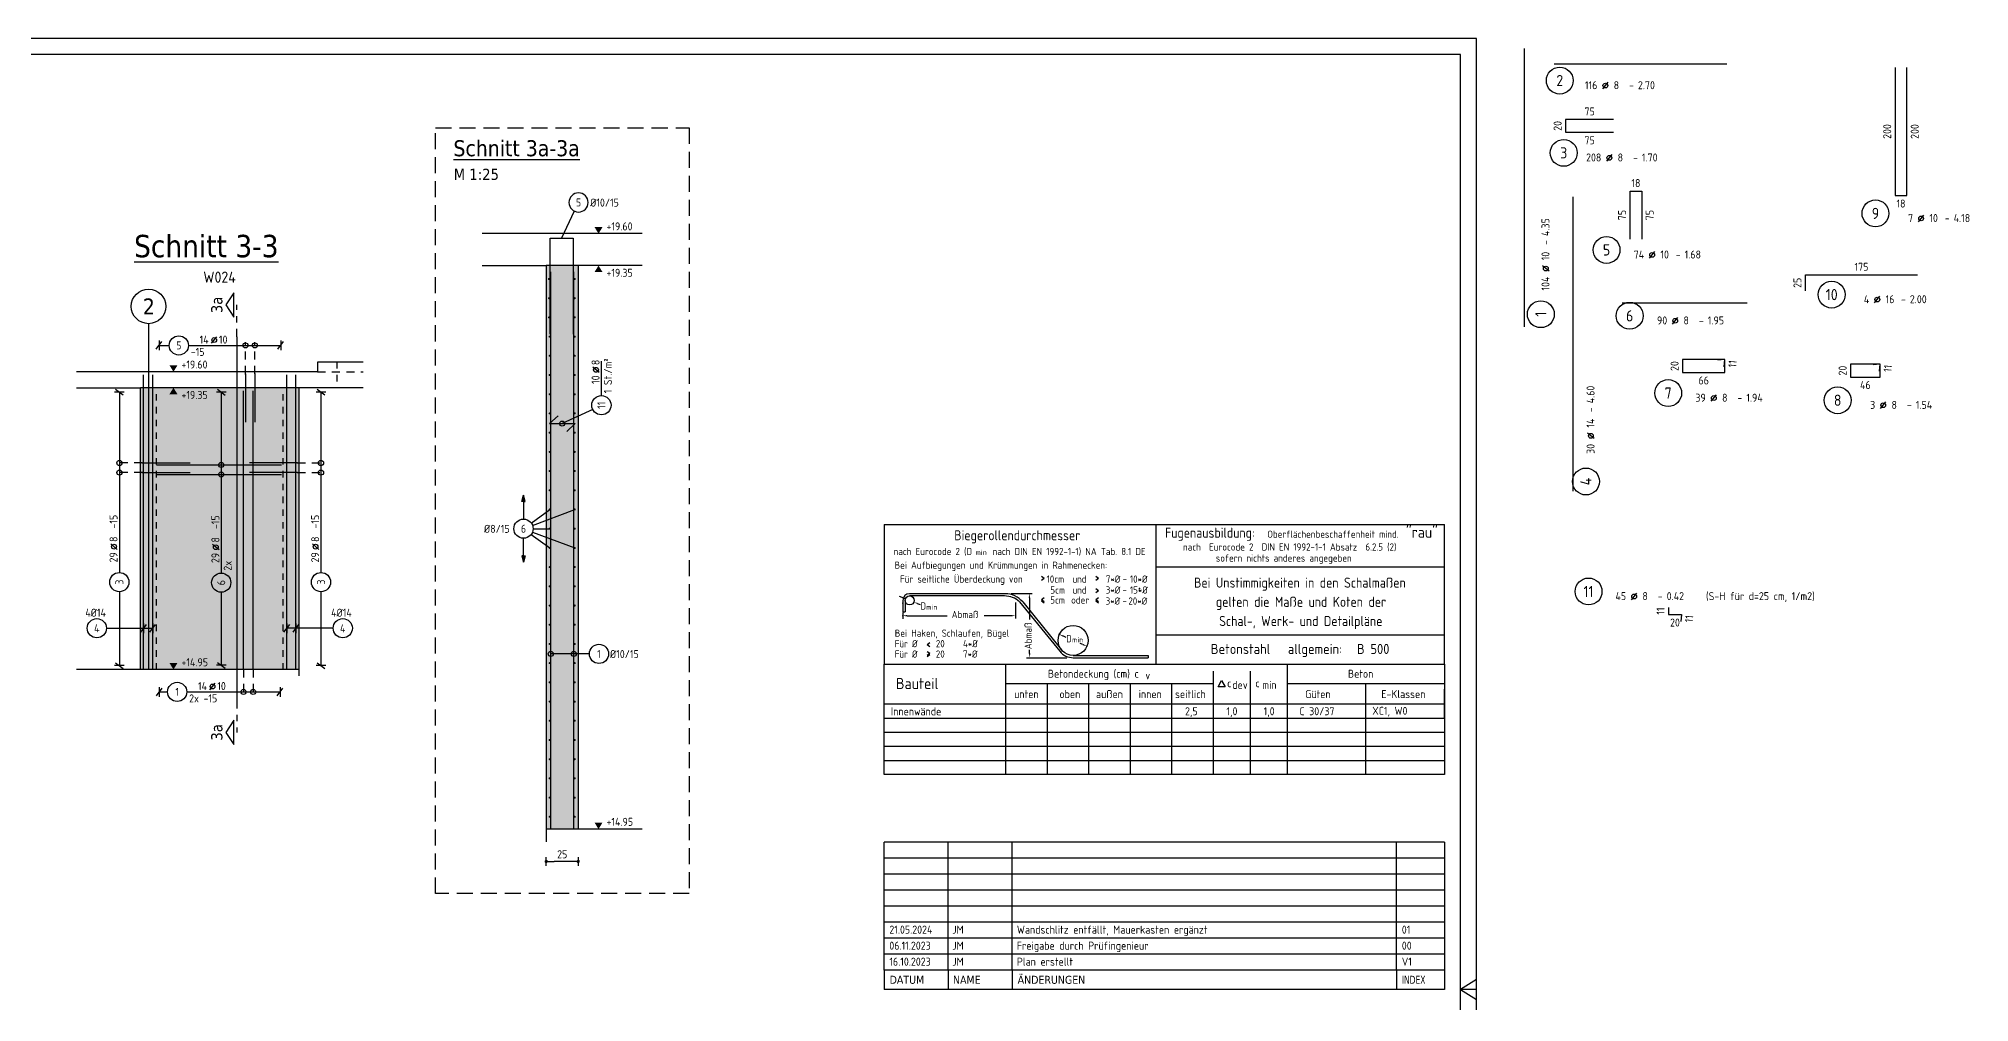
# Model space of a CAD drawing. Extents: x 0 to 59.2, y -11.4 to 29.7.
# Drawn here: x 29.09 to 59.25, y 14.65 to 29.7 of the extents above; entities that cross this region are included whole.
import ezdxf
from ezdxf.enums import TextEntityAlignment as Align

# ---------------------------------------------------------------- set-up
doc = ezdxf.new("R2010")
doc.units = 0
doc.header["$LTSCALE"] = 0.5
for name, pattern in [('AUSGEZOGEN', [1000.01, 1000, 0.01]), ('DASHDOTSMALL', [1.05, 0.5, -0.25, 0.05, -0.25]), ('HIDDEN', [0.375, 0.25, -0.125]), ('PUNKT', [0.175, 0.05, -0.125]), ('STRICHLINIE', [0.75, 0.5, -0.25]), ('STRICHPUNKT2', [0.55, 0.25, -0.125, 0.05, -0.125]), ('VERDECKT', [0.375, 0.25, -0.125])]:
    doc.linetypes.add(name, pattern=pattern)
for name, color, linetype in [('ACHSEN', 7, 'Continuous'), ('AFU', 7, 'Continuous'), ('BET-ANS', 7, 'Continuous'), ('BETON', 7, 'Continuous'), ('DETAIL', 7, 'Continuous'), ('DRUEBER', 7, 'Continuous'), ('grau_dunkel', 7, 'Continuous'), ('grau_hell', 7, 'Continuous'), ('grau_mittel', 7, 'Continuous'), ('koten', 7, 'Continuous'), ('MASSE', 7, 'Continuous'), ('RAHMEN', 7, 'Continuous'), ('RND', 7, 'Continuous'), ('SCHNITTE', 7, 'Continuous'), ('SFP_Achsen', 7, 'Continuous'), ('STEMPEL', 7, 'Continuous'), ('TEXT', 7, 'Continuous'), ('VERDECKT', 7, 'Continuous')]:
    doc.layers.add(name, color=color, linetype=linetype)
doc.layers.add('NOPLOT', color=7, linetype='Continuous', plot=False)
doc.styles.add('helv', font='tahoma.ttf')
doc.styles.add('txt', font='isocp.shx')
doc.linetypes.add('AFU_50K', pattern='A,0.15,["/",Standard,S=0.2,R=0,X=-0.01,Y=-0.1],0.07,["/",Standard,S=0.2,R=0,X=-0.01,Y=-0.1],0.15', length=0.37)
doc.linetypes.add('AFU_50L', pattern='A,0.75,["/",Standard,S=0.2,R=0,X=-0.01,Y=-0.1],0.07,["/",Standard,S=0.2,R=0,X=-0.01,Y=-0.1],0.75', length=1.57)
doc.dimstyles.new('DOT_I', dxfattribs={"dimscale": 0.5, "dimtxt": 0.25, "dimasz": 0.25, "dimexe": 0.1, "dimexo": 0.3, "dimgap": 0.1, "dimtad": 1, "dimdec": 3, "dimzin": 3, "dimtxsty": 'txt', "dimblk": 'DOT', "dimblk1": 'DOT', "dimblk2": 'DOT', "dimsah": 1, "dimcen": 0.1, "dimse1": 1, "dimse2": 1, "dimazin": 0, "dimtfac": 1, "dimtdec": 4, "dimtix": 1, "dimtmove": 2, "dimatfit": 3, "dimfxl": 0, "dimtvp": 1, "dimtolj": 1, "dimtzin": 0, "dimarcsym": 0})

# ---------------------------------------------------------------- blocks, each defined once
blk = doc.blocks.new('Plankopf-ER')
at = {"layer": 'RAHMEN', "color": 7, "linetype": 'Continuous'}
for p, q in [((-0.5, 4.6), (-18, 4.6)), ((-18, 4.1), (-18, 4.6)), ((-16, 4.1), (-16, 4.6)), ((-14, 4.1), (-14, 4.6)), ((-2, 4.1), (-2, 4.6)), ((-0.5, 4.6), (-0.5, 4.1)), ((-0.5, 4.1), (-18, 4.1)), ((-18, 3.6), (-18, 4.1)), ((-16, 3.6), (-16, 4.1)), ((-14, 3.6), (-14, 4.1)), ((-2, 3.6), (-2, 4.1)), ((-0.5, 4.1), (-0.5, 3.6)), ((-0.5, 3.6), (-18, 3.6)), ((-18, 3.1), (-18, 3.6)), ((-0.5, 3.1), (-18, 3.1)), ((-18, 2.6), (-18, 3.1)), ((-16, 3.1), (-16, 3.6)), ((-16, 2.6), (-16, 3.1)), ((-14, 3.1), (-14, 3.6)), ((-14, 2.6), (-14, 3.1)), ((-2, 3.1), (-2, 3.6)), ((-2, 2.6), (-2, 3.1)), ((-0.5, 3.6), (-0.5, 3.1)), ((-0.5, 3.1), (-0.5, 2.6)), ((-0.5, 2.6), (-18, 2.6)), ((-18, 2.1), (-18, 2.6)), ((-16, 2.1), (-16, 2.6)), ((-14, 2.1), (-14, 2.6)), ((-2, 2.1), (-2, 2.6)), ((-0.5, 2.6), (-0.5, 2.1)), ((-0.5, 2.1), (-18, 2.1)), ((-18, 1.6), (-18, 2.1)), ((-16, 1.6), (-16, 2.1)), ((-14, 1.6), (-14, 2.1)), ((-2, 1.6), (-2, 2.1)), ((-0.5, 2.1), (-0.5, 1.6)), ((-0.5, 1.6), (-18, 1.6)), ((-18, 1.1), (-18, 1.6)), ((-16, 1.1), (-16, 1.6)), ((-14, 1.1), (-14, 1.6)), ((-2, 1.1), (-2, 1.6)), ((-0.5, 1.6), (-0.5, 1.1)), ((-0.5, 1.1), (-18, 1.1)), ((-18, 0.6), (-18, 1.1)), ((-16, 0.6), (-16, 1.1)), ((-14, 0.6), (-14, 1.1)), ((-2, 0.6), (-2, 1.1)), ((-0.5, 1.1), (-0.5, 0.6)), ((-0.5, 0.6), (-18, 0.6)), ((-18, 0.6), (-18, 0)), ((-0.5, 0), (-18, 0)), ((-16, 0.6), (-16, 0)), ((-14, 0.6), (-14, 0)), ((-2, 0.6), (-2, 0)), ((-0.5, 0.6), (-0.5, 0))]:
    blk.add_line(p, q, dxfattribs=at)
at = {"layer": 'RAHMEN', "color": 7, "linetype": 'Continuous', "style": 'txt'}
for tag, p in [('INDEX-D8', (-17.841, 4.242)), ('INDEX-N8', (-15.876, 4.242)), ('INDEX-X8', (-13.857, 4.242)), ('INDEX8', (-1.833, 4.242)), ('INDEX-D7', (-17.841, 3.742)), ('INDEX-N7', (-15.876, 3.742)), ('INDEX-X7', (-13.857, 3.742)), ('INDEX7', (-1.833, 3.742)), ('INDEX-D6', (-17.841, 3.242)), ('INDEX-N6', (-15.876, 3.242)), ('INDEX-X6', (-13.857, 3.242)), ('INDEX6', (-1.833, 3.242)), ('INDEX-D5', (-17.841, 2.742)), ('INDEX-D4', (-17.841, 2.242)), ('INDEX-N5', (-15.876, 2.742)), ('INDEX-N4', (-15.876, 2.242)), ('INDEX-X5', (-13.857, 2.742)), ('INDEX-X4', (-13.857, 2.242)), ('INDEX5', (-1.833, 2.742)), ('INDEX4', (-1.833, 2.242)), ('INDEX-D3', (-17.841, 1.742)), ('INDEX-N3', (-15.876, 1.742)), ('INDEX-X3', (-13.857, 1.742)), ('INDEX3', (-1.833, 1.742)), ('INDEX-D2', (-17.841, 1.242)), ('INDEX-N2', (-15.876, 1.242)), ('INDEX-X2', (-13.857, 1.242)), ('INDEX2', (-1.833, 1.242)), ('INDEX-D1', (-17.841, 0.742)), ('INDEX-N1', (-15.876, 0.742)), ('INDEX-X1', (-13.857, 0.742)), ('INDEX1', (-1.833, 0.742))]:
    blk.add_attdef(tag, p, '', height=0.25, dxfattribs=at)
at = {"layer": 'STEMPEL', "color": 7, "linetype": 'Continuous', "style": 'helv'}
for s, p in [('DATUM', (-17.833, 0.176)), ('NAME', (-15.853, 0.176)), ('ÄNDERUNGEN', (-13.833, 0.176))]:
    blk.add_text(s, height=0.25, dxfattribs=at).set_placement(p)
at = {"layer": 'STEMPEL', "color": 7, "linetype": 'Continuous', "style": 'helv', "width": 0.8}
blk.add_text('INDEX', height=0.25, dxfattribs=at).set_placement((-1.833, 0.176))
blk = doc.blocks.new('A1-19-0')
at = {"layer": 'RAHMEN'}
for p, q in [((103.1, 59.4), (0, 59.4)), ((103.1, 0), (103.1, 59.4))]:
    blk.add_line(p, q, dxfattribs=at)
at = {"layer": 'RAHMEN', "color": 5}
for p, q in [((102.6, 58.9), (2, 58.9)), ((102.6, 0.5), (102.6, 58.9))]:
    blk.add_line(p, q, dxfattribs=at)
at = {"layer": 'RAHMEN', "color": 7, "linetype": 'Continuous'}
for p, q in [((103.1, 30.01), (102.6, 29.7)), ((102.6, 29.7), (103.1, 29.39))]:
    blk.add_line(p, q, dxfattribs=at)
blk = doc.blocks.new('SCHN-2')
at = {"layer": 'SCHNITTE', "color": 6, "linetype": 'Continuous'}
blk.add_lwpolyline([(0.378, 0.088), (0, 0.34), (-0.378, 0.088)], close=True, dxfattribs=at)
at = {"layer": 'SCHNITTE', "color": 1, "linetype": 'DASHDOTSMALL', "style": 'helv'}
blk.add_attdef('SCHN-2', text='', height=0.35, dxfattribs=at).set_placement((0, 0.45), align=Align.CENTER)
blk = doc.blocks.new('okrd_o')
at = {"layer": 'koten', "color": 7, "linetype": 'Continuous'}
blk.add_solid([(-0.125, 0.202), (0.125, 0.202), (0, 0)], dxfattribs=at)
at = {"layer": 'koten', "style": 'txt'}
blk.add_attdef('OKRD', (0.25, 0.1), '', height=0.25, dxfattribs=at)
blk = doc.blocks.new('okrd_u')
at = {"layer": 'koten', "color": 7, "linetype": 'Continuous'}
blk.add_solid([(-0.125, -0.202), (0.125, -0.202), (0, 0)], dxfattribs=at)
at = {"layer": 'koten', "style": 'txt'}
blk.add_attdef('OKRD', (0.25, -0.35), '', height=0.25, dxfattribs=at)
blk = doc.blocks.new('RND_AUSZ')
at = {"layer": 'RND', "color": 7, "linetype": 'Continuous'}
blk.add_line((1.341, 0.262), (1.509, 0.466), dxfattribs=at)
at = {"layer": 'RND', "color": 1, "linetype": 'Continuous'}
blk.add_circle((0, 0.52), 0.42, dxfattribs=at)
at = {"layer": 'RND', "color": 7, "linetype": 'Continuous'}
blk.add_circle((1.425, 0.364), 0.075, dxfattribs=at)
at = {"layer": 'RND', "color": 7, "linetype": 'Continuous', "style": 'txt'}
blk.add_text('-', height=0.25, dxfattribs=at).set_placement((2.163, 0.25))
at = {"layer": 'RND', "color": 1, "linetype": 'Continuous', "style": 'txt'}
blk.add_attdef('POS', text='', height=0.35, dxfattribs=at).set_placement((0, 0.52), align=Align.MIDDLE)
at = {"layer": 'RND', "color": 7, "linetype": 'Continuous', "style": 'txt'}
for tag, p in [('WIEOFT', (-0.536, 0.25)), ('STK', (1.174, 0.25))]:
    blk.add_attdef(tag, text='', height=0.25, dxfattribs=at).set_placement(p, align=Align.RIGHT)
for tag, p in [('DS', (1.683, 0.25)), ('LANG', (2.441, 0.25)), ('TEXT', (3.669, 0.25))]:
    blk.add_attdef(tag, p, '', height=0.25, dxfattribs=at)
blk = doc.blocks.new('RND_HIN')
at = {"layer": 'RND', "color": 7, "linetype": 'Continuous'}
blk.add_circle((0, 0), 0.3, dxfattribs=at)
at = {"layer": 'RND', "color": 7, "linetype": 'Continuous', "style": 'txt'}
blk.add_attdef('POSI', text='', height=0.25, dxfattribs=at).set_placement((0, 0), align=Align.MIDDLE)
blk = doc.blocks.new('lei_gre')
at = {"layer": 'RND', "color": 7, "linetype": 'Continuous'}
for p, q in [((-0.09, -0.12), (0.09, 0.12)), ((0, 0.15), (0, -0.15))]:
    blk.add_line(p, q, dxfattribs=at)
blk = doc.blocks.new('RND_LEI')
at = {"layer": 'RND', "color": 7, "linetype": 'Continuous'}
blk.add_line((1.022, 0.066), (1.19, 0.27), dxfattribs=at)
for centre, radius in [((0, 0), 0.3), ((1.106, 0.168), 0.075)]:
    blk.add_circle(centre, radius, dxfattribs=at)
at = {"layer": 'RND', "color": 7, "linetype": 'Continuous', "style": 'txt'}
blk.add_attdef('POSL', text='', height=0.25, dxfattribs=at).set_placement((0, 0), align=Align.MIDDLE)
blk.add_attdef('ANZ', text='', height=0.25, dxfattribs=at).set_placement((0.931, 0.057), align=Align.RIGHT)
for tag, p in [('DUM', (1.253, 0.057)), ('ABSTD', (1.674, 0.057)), ('POSTXT', (0.374, -0.327))]:
    blk.add_attdef(tag, p, '', height=0.25, dxfattribs=at)
blk = doc.blocks.new('DOT')
at = {"layer": 'MASSE', "color": 7, "linetype": 'Continuous'}
for p, q in [((0, 0), (-1, 0)), ((0, 0.54), (0, -0.54))]:
    blk.add_line(p, q, dxfattribs=at)
at = {"layer": 'MASSE', "color": 7, "linetype": 'Continuous', "const_width": 0.2}
blk.add_lwpolyline([(-0.1, 0, 1), (0.1, 0, 1)], format="xyb", close=True, dxfattribs=at)
blk = doc.blocks.new('*D34')
at = {"layer": 'Defpoints', "color": 0, "linetype": 'AUSGEZOGEN', "transparency": 16777216}
for p in [(37.02, 16.849), (37.02, 16.849), (37.52, 16.849)]:
    blk.add_point(p, dxfattribs=at)
at = {"layer": 'MASSE', "color": 0, "linetype": 'AUSGEZOGEN', "lineweight": -2, "transparency": 16777216}
blk.add_line((37.395, 16.849), (37.145, 16.849), dxfattribs=at)
at = {"layer": 'MASSE', "color": 0, "linetype": 'AUSGEZOGEN', "lineweight": -2, "transparency": 16777216, "xscale": 0.125, "yscale": 0.125, "zscale": 0.125, "rotation": 180}
blk.add_blockref('DOT', (37.02, 16.849), dxfattribs=at)
at = {"layer": 'MASSE', "color": 0, "linetype": 'AUSGEZOGEN', "lineweight": -2, "transparency": 16777216, "xscale": 0.125, "yscale": 0.125, "zscale": 0.125}
blk.add_blockref('DOT', (37.52, 16.849), dxfattribs=at)
at = {"layer": 'MASSE', "color": 0, "linetype": 'AUSGEZOGEN', "transparency": 16777216, "insert": (37.27, 16.961), "char_height": 0.125, "attachment_point": 5, "style": 'txt'}
blk.add_mtext('\\A1;25', dxfattribs=at)
blk = doc.blocks.new('Pfeillinie')
at = {"layer": 'TEXT', "linetype": 'Continuous'}
blk.add_hatch(color=7, dxfattribs=at).paths.add_polyline_path([(0, 0), (-0.8, 0.2), (-0.8, 0), (-0.8, -0.2)])
at = {"layer": 'TEXT', "color": 7, "linetype": 'Continuous'}
for p, q in [((-0.8, 0), (-0.8, 0.2)), ((-0.8, 0.2), (0, 0)), ((-0.8, 0), (-0.8, -0.2)), ((-0.8, -0.2), (0, 0))]:
    blk.add_line(p, q, dxfattribs=at)

msp = doc.modelspace()

# ---------------------------------------------------------------- hatches: boundary and pattern name
at = {"layer": 'grau_dunkel'}
h = msp.add_hatch(color=21, dxfattribs=at)
h.paths.add_polyline_path([(30.684, 19.847), (30.934, 19.847), (30.934, 24.247), (30.684, 24.247)])
h.paths.add_polyline_path([(33.159, 24.247), (32.909, 24.247), (32.909, 19.847), (33.159, 19.847)])
at = {"layer": 'grau_hell'}
msp.add_hatch(color=9, dxfattribs=at).paths.add_polyline_path([(32.909, 24.247), (30.934, 24.247), (30.934, 19.847), (32.909, 19.847)])
at = {"layer": 'grau_mittel'}
msp.add_hatch(color=61, dxfattribs=at).paths.add_polyline_path([(37.02, 17.355), (37.52, 17.355), (37.52, 26.155), (37.02, 26.155)])

# ---------------------------------------------------------------- linework, layer by layer
at = {"layer": 'ACHSEN', "color": 140, "linetype": 'AUSGEZOGEN'}
msp.add_line((30.809, 25.247), (30.809, 19.847), dxfattribs=at)
at = {"layer": 'AFU', "color": 8, "linetype": 'AFU_50K'}
for p, q in [((37.52, 26.155), (37.02, 26.155)), ((37.52, 17.355), (37.02, 17.355))]:
    msp.add_line(p, q, dxfattribs=at)
at = {"layer": 'AFU', "color": 8, "linetype": 'AFU_50L'}
for p, q in [((33.159, 24.247), (30.684, 24.247)), ((33.159, 19.847), (30.684, 19.847))]:
    msp.add_line(p, q, dxfattribs=at)
at = {"layer": 'BETON', "color": 6, "linetype": 'AUSGEZOGEN'}
for p, q in [((38.52, 26.655), (36.02, 26.655)), ((36.02, 26.155), (37.02, 26.155)), ((37.02, 26.155), (37.02, 17.155)), ((37.52, 26.155), (37.52, 17.355)), ((38.52, 26.155), (37.52, 26.155)), ((33.449, 24.497), (29.684, 24.497)), ((34.159, 24.647), (33.449, 24.647)), ((33.449, 24.647), (33.449, 24.497)), ((29.684, 24.247), (30.684, 24.247)), ((30.684, 19.847), (30.684, 24.247)), ((33.159, 19.747), (33.159, 24.247)), ((34.159, 24.247), (33.159, 24.247)), ((30.684, 19.847), (29.684, 19.847)), ((38.52, 17.355), (37.52, 17.355))]:
    msp.add_line(p, q, dxfattribs=at)
at = {"layer": 'DETAIL', "color": 102, "linetype": 'STRICHLINIE'}
msp.add_lwpolyline([(39.251, 28.306), (39.251, 16.347), (35.292, 16.347), (35.292, 28.306)], close=True, dxfattribs=at)
at = {"layer": 'DRUEBER', "color": 7, "linetype": 'PUNKT'}
for p, q in [((33.749, 24.647), (33.749, 24.247)), ((30.934, 19.847), (30.934, 24.247)), ((32.909, 24.247), (30.934, 24.247)), ((32.909, 19.847), (32.909, 24.247))]:
    msp.add_line(p, q, dxfattribs=at)
at = {"layer": 'NOPLOT', "color": 191, "linetype": 'AUSGEZOGEN'}
msp.add_line((32.187, 25.041), (32.187, 19.365), dxfattribs=at)
at = {"layer": 'RAHMEN', "color": 5, "linetype": 'Continuous'}
for p, q in [((42.3, 22.109), (51.05, 22.109)), ((42.3, 22.109), (42.3, 19.93)), ((46.549, 19.93), (46.549, 22.109)), ((51.05, 19.93), (51.05, 22.109)), ((51.05, 19.076), (51.05, 19.539))]:
    msp.add_line(p, q, dxfattribs=at)
at = {"layer": 'RAHMEN', "color": 7, "linetype": 'AUSGEZOGEN'}
for p, q in [((46.549, 21.452), (51.05, 21.452)), ((44.798, 21.266), (44.754, 21.297)), ((44.798, 21.266), (44.754, 21.236)), ((45.648, 21.266), (45.604, 21.297)), ((45.648, 21.266), (45.604, 21.236)), ((44.754, 20.939), (44.798, 20.969)), ((44.754, 20.939), (44.798, 20.908)), ((44.754, 20.919), (44.798, 20.889)), ((45.604, 20.939), (45.648, 20.969)), ((45.604, 20.939), (45.648, 20.908)), ((45.604, 20.919), (45.648, 20.889)), ((45.648, 21.077), (45.605, 21.107)), ((45.648, 21.077), (45.605, 21.046)), ((42.969, 20.236), (43.013, 20.266)), ((42.969, 20.236), (43.013, 20.205)), ((46.549, 20.388), (51.05, 20.388)), ((43.013, 20.095), (42.969, 20.125)), ((43.013, 20.095), (42.969, 20.064)), ((43.013, 20.076), (42.969, 20.045)), ((42.3, 19.308), (51.05, 19.308)), ((42.3, 19.088), (51.05, 19.088)), ((42.3, 18.868), (51.05, 18.868)), ((42.3, 18.648), (51.05, 18.648)), ((42.3, 18.428), (51.05, 18.428))]:
    msp.add_line(p, q, dxfattribs=at)
at = {"layer": 'RAHMEN', "color": 7, "linetype": 'Continuous'}
for p, q in [((42.63, 20.95), (42.536, 20.986)), ((42.589, 20.925), (42.589, 20.747)), ((42.625, 20.925), (42.625, 20.747)), ((44.191, 21.031), (42.696, 21.031)), ((44.179, 20.996), (42.696, 20.996)), ((42.815, 20.879), (42.862, 20.861)), ((44.283, 21.034), (44.609, 21.034)), ((44.349, 20.895), (44.349, 20.642)), ((44.414, 20.906), (45.044, 20.131)), ((44.462, 20.902), (45.068, 20.156)), ((44.566, 20.967), (44.566, 20.626)), ((42.589, 20.747), (42.625, 20.747)), ((42.589, 20.736), (42.589, 20.636)), ((42.657, 20.687), (43.285, 20.687)), ((44.282, 20.687), (43.863, 20.687)), ((45.141, 20.348), (45.097, 20.367)), ((45.403, 20.235), (45.362, 20.253)), ((44.201, 18.233), (44.201, 19.93)), ((44.52, 20.029), (45.153, 20.029)), ((44.571, 20.097), (44.571, 20.156)), ((45.253, 20.067), (46.422, 20.067)), ((45.253, 20.031), (46.422, 20.031)), ((46.422, 20.067), (46.422, 20.031)), ((48.598, 18.208), (48.598, 19.93)), ((44.849, 18.208), (44.849, 19.628)), ((45.496, 18.208), (45.496, 19.628)), ((46.144, 18.208), (46.144, 19.628)), ((46.792, 18.208), (46.792, 19.628)), ((47.44, 18.208), (47.44, 19.82)), ((48.019, 18.208), (48.019, 19.82)), ((49.824, 18.208), (49.824, 19.628)), ((44.201, 18.208), (44.201, 19.308)), ((47.44, 18.208), (47.44, 19.308)), ((51.55, 14.85), (51.3, 14.85))]:
    msp.add_line(p, q, dxfattribs=at)
at = {"layer": 'RAHMEN', "color": 1, "linetype": 'Continuous'}
for p, q in [((44.201, 19.628), (47.44, 19.628)), ((48.598, 19.628), (51.05, 19.628))]:
    msp.add_line(p, q, dxfattribs=at)
at = {"layer": 'RAHMEN', "color": 5, "linetype": 'AUSGEZOGEN'}
msp.add_lwpolyline([(42.3, 19.93), (51.05, 19.93), (51.05, 18.208), (42.3, 18.208)], close=True, dxfattribs=at)
at = {"layer": 'RAHMEN', "color": 1, "linetype": 'Continuous'}
msp.add_lwpolyline([(47.569, 19.673), (47.623, 19.578), (47.514, 19.578)], close=True, dxfattribs=at)
at = {"layer": 'RAHMEN', "color": 7, "linetype": 'Continuous'}
for centre, radius in [((42.696, 20.925), 0.0709), ((45.25, 20.301), 0.234)]:
    msp.add_circle(centre, radius, dxfattribs=at)
for centre, radius, start, end in [((42.696, 20.925), 0.106, 90, 180), ((44.179, 20.641), 0.354, 48.4107, 90), ((44.191, 20.682), 0.349, 39.0956, 90), ((45.253, 20.301), 0.27, 219.0956, 270)]:
    msp.add_arc(centre, radius, start, end, dxfattribs=at)
for p in [(46.287, 21.112), (42.589, 20.884), (42.589, 20.687), (45.035, 20.394), (45.465, 20.209)]:
    msp.add_point(p, dxfattribs=at)
for points in [[(42.578, 20.961), (42.584, 20.977), (42.63, 20.95)], [(42.812, 20.871), (42.819, 20.887), (42.767, 20.898)], [(44.578, 20.967), (44.555, 20.967), (44.566, 21.034)], [(42.657, 20.675), (42.657, 20.698), (42.589, 20.687)], [(44.282, 20.675), (44.282, 20.698), (44.349, 20.687)], [(45.093, 20.357), (45.102, 20.377), (45.035, 20.394)], [(45.399, 20.225), (45.408, 20.246), (45.465, 20.209)], [(44.582, 20.097), (44.56, 20.097), (44.571, 20.029)]]:
    msp.add_solid(points, dxfattribs=at)
at = {"layer": 'RND', "color": 102, "linetype": 'AUSGEZOGEN'}
for p, q in [((37.459, 27.007), (37.26, 26.585)), ((37.747, 23.909), (37.27, 23.687)), ((36.786, 22.134), (37.074, 22.346)), ((36.806, 22.098), (37.466, 22.346)), ((36.815, 22.046), (37.074, 22.046)), ((36.786, 21.957), (37.074, 21.746)), ((36.806, 21.993), (37.466, 21.746)), ((30.151, 20.491), (30.875, 20.491)), ((33.692, 20.491), (32.968, 20.491)), ((37.694, 20.09), (37.09, 20.09))]:
    msp.add_line(p, q, dxfattribs=at)
at = {"layer": 'RND', "color": 7, "linetype": 'AUSGEZOGEN'}
for p, q in [((30.973, 24.908), (31.132, 24.908)), ((31.432, 24.908), (32.873, 24.908)), ((37.882, 24.124), (37.882, 24.664)), ((30.353, 24.18), (30.353, 21.362)), ((31.944, 24.178), (31.944, 21.353)), ((33.502, 24.18), (33.502, 21.362)), ((30.353, 21.062), (30.353, 19.907)), ((31.944, 21.053), (31.944, 19.912)), ((33.502, 21.062), (33.502, 19.907)), ((30.976, 19.497), (31.106, 19.497)), ((31.406, 19.497), (32.863, 19.497))]:
    msp.add_line(p, q, dxfattribs=at)
at = {"layer": 'RND', "color": 102, "linetype": 'VERDECKT'}
for p, q in [((32.321, 24.462), (32.321, 24.958)), ((32.471, 24.462), (32.471, 24.958)), ((30.709, 23.072), (30.303, 23.072)), ((30.709, 22.922), (30.303, 22.922)), ((33.134, 23.072), (33.552, 23.072)), ((33.134, 22.922), (33.552, 22.922)), ((32.292, 19.847), (32.292, 19.447)), ((32.442, 19.847), (32.442, 19.447))]:
    msp.add_line(p, q, dxfattribs=at)
at = {"layer": 'RND', "color": 1, "linetype": 'AUSGEZOGEN'}
for points in [[(52.301, 25.197), (52.301, 29.547)], [(52.762, 29.307), (55.462, 29.307)], [(58.09, 29.249), (58.09, 27.249), (58.27, 27.249), (58.27, 29.249)], [(53.692, 28.437), (52.942, 28.437), (52.942, 28.237), (53.692, 28.237)], [(53.062, 22.63), (53.062, 27.23)], [(53.95, 26.569), (53.95, 27.319), (54.13, 27.319), (54.13, 26.569)], [(37.08, 25.085), (37.08, 26.585), (37.44, 26.585), (37.44, 25.085)], [(37.09, 17.355), (37.09, 26.055)], [(37.45, 17.355), (37.45, 26.055)], [(56.688, 25.761), (56.688, 26.011), (58.438, 26.011)], [(53.827, 25.572), (55.777, 25.572)], [(30.732, 19.847), (30.732, 24.447)], [(30.875, 19.847), (30.875, 24.447)], [(32.321, 24.462), (32.321, 23.712)], [(32.471, 24.462), (32.471, 23.712)], [(32.968, 19.847), (32.968, 24.447)], [(33.111, 19.847), (33.111, 24.447)], [(55.419, 24.576), (55.429, 24.686), (54.769, 24.686), (54.769, 24.486), (55.429, 24.486), (55.429, 24.686), (55.319, 24.676)], [(57.844, 24.505), (57.854, 24.615), (57.394, 24.615), (57.394, 24.415), (57.854, 24.415), (57.854, 24.615), (57.744, 24.605)], [(32.292, 19.847), (32.292, 24.197)], [(32.442, 19.847), (32.442, 24.197)], [(37.205, 23.806), (37.07, 23.687), (37.47, 23.687), (37.34, 23.566)], [(30.709, 23.072), (31.459, 23.072)], [(30.709, 22.922), (31.459, 22.922)], [(30.934, 23.042), (32.884, 23.042)], [(33.134, 23.072), (32.384, 23.072)], [(33.134, 22.922), (32.384, 22.922)], [(30.934, 22.892), (32.884, 22.892)], [(54.55, 20.815), (54.55, 20.705), (54.75, 20.705), (54.741, 20.595)]]:
    msp.add_lwpolyline(points, dxfattribs=at)
at = {"layer": 'RND', "color": 7, "linetype": 'AUSGEZOGEN'}
for points, const_width in [([(37.056, 25.946, 1), (37.072, 25.946, 1)], 0.016), ([(37.474, 25.946, -1), (37.458, 25.946, -1)], 0.016), ([(37.056, 25.646, 1), (37.072, 25.646, 1)], 0.016), ([(37.474, 25.646, -1), (37.458, 25.646, -1)], 0.016), ([(37.056, 25.346, 1), (37.072, 25.346, 1)], 0.016), ([(37.474, 25.346, -1), (37.458, 25.346, -1)], 0.016), ([(37.066, 25.046, 1), (37.082, 25.046, 1)], 0.016), ([(37.474, 25.046, -1), (37.458, 25.046, -1)], 0.016), ([(37.066, 24.746, 1), (37.082, 24.746, 1)], 0.016), ([(37.474, 24.746, -1), (37.458, 24.746, -1)], 0.016), ([(32.321, 24.469, -1), (32.321, 24.456, -1)], 0.0125), ([(32.471, 24.469, -1), (32.471, 24.456, -1)], 0.0125), ([(37.066, 24.446, 1), (37.082, 24.446, 1)], 0.016), ([(37.474, 24.446, -1), (37.458, 24.446, -1)], 0.016), ([(37.066, 24.146, 1), (37.082, 24.146, 1)], 0.016), ([(37.474, 24.146, -1), (37.458, 24.146, -1)], 0.016), ([(37.066, 23.846, 1), (37.082, 23.846, 1)], 0.016), ([(37.474, 23.846, -1), (37.458, 23.846, -1)], 0.016), ([(37.066, 23.546, 1), (37.082, 23.546, 1)], 0.016), ([(37.474, 23.546, -1), (37.458, 23.546, -1)], 0.016), ([(37.066, 23.246, 1), (37.082, 23.246, 1)], 0.016), ([(37.474, 23.246, -1), (37.458, 23.246, -1)], 0.016), ([(30.709, 23.079, 1), (30.709, 23.066, 1)], 0.0125), ([(30.709, 22.929, 1), (30.709, 22.916, 1)], 0.0125), ([(33.134, 23.079, -1), (33.134, 23.066, -1)], 0.0125), ([(33.134, 22.929, -1), (33.134, 22.916, -1)], 0.0125), ([(37.066, 22.946, 1), (37.082, 22.946, 1)], 0.016), ([(37.474, 22.946, -1), (37.458, 22.946, -1)], 0.016), ([(37.066, 22.646, 1), (37.082, 22.646, 1)], 0.016), ([(37.474, 22.646, -1), (37.458, 22.646, -1)], 0.016), ([(37.066, 22.346, 1), (37.082, 22.346, 1)], 0.016), ([(37.474, 22.346, -1), (37.458, 22.346, -1)], 0.016), ([(37.066, 22.046, 1), (37.082, 22.046, 1)], 0.016), ([(37.474, 22.046, -1), (37.458, 22.046, -1)], 0.016), ([(37.066, 21.746, 1), (37.082, 21.746, 1)], 0.016), ([(37.474, 21.746, -1), (37.458, 21.746, -1)], 0.016), ([(37.066, 21.446, 1), (37.082, 21.446, 1)], 0.016), ([(37.474, 21.446, -1), (37.458, 21.446, -1)], 0.016), ([(37.066, 21.146, 1), (37.082, 21.146, 1)], 0.016), ([(37.474, 21.146, -1), (37.458, 21.146, -1)], 0.016), ([(37.066, 20.846, 1), (37.082, 20.846, 1)], 0.016), ([(37.474, 20.846, -1), (37.458, 20.846, -1)], 0.016), ([(37.066, 20.546, 1), (37.082, 20.546, 1)], 0.016), ([(37.474, 20.546, -1), (37.458, 20.546, -1)], 0.016), ([(37.066, 20.246, 1), (37.082, 20.246, 1)], 0.016), ([(37.474, 20.246, -1), (37.458, 20.246, -1)], 0.016), ([(37.066, 19.946, 1), (37.082, 19.946, 1)], 0.016), ([(37.474, 19.946, -1), (37.458, 19.946, -1)], 0.016), ([(37.066, 19.646, 1), (37.082, 19.646, 1)], 0.016), ([(37.474, 19.646, -1), (37.458, 19.646, -1)], 0.016), ([(37.066, 19.346, 1), (37.082, 19.346, 1)], 0.016), ([(37.474, 19.346, -1), (37.458, 19.346, -1)], 0.016), ([(37.066, 19.046, 1), (37.082, 19.046, 1)], 0.016), ([(37.474, 19.046, -1), (37.458, 19.046, -1)], 0.016), ([(37.066, 18.746, 1), (37.082, 18.746, 1)], 0.016), ([(37.474, 18.746, -1), (37.458, 18.746, -1)], 0.016), ([(37.066, 18.446, 1), (37.082, 18.446, 1)], 0.016), ([(37.474, 18.446, -1), (37.458, 18.446, -1)], 0.016), ([(37.066, 18.146, 1), (37.082, 18.146, 1)], 0.016), ([(37.474, 18.146, -1), (37.458, 18.146, -1)], 0.016), ([(37.066, 17.846, 1), (37.082, 17.846, 1)], 0.016), ([(37.474, 17.846, -1), (37.458, 17.846, -1)], 0.016), ([(37.066, 17.546, 1), (37.082, 17.546, 1)], 0.016), ([(37.474, 17.546, -1), (37.458, 17.546, -1)], 0.016)]:
    msp.add_lwpolyline(points, format="xyb", close=True, dxfattribs=dict(at, const_width=const_width))
at = {"layer": 'RND', "color": 102, "linetype": 'AUSGEZOGEN'}
for points in [[(36.665, 22.568), (36.665, 22.196)], [(36.665, 21.523), (36.665, 21.896)]]:
    msp.add_lwpolyline(points, dxfattribs=at)
at = {"layer": 'RND', "color": 7, "linetype": 'AUSGEZOGEN'}
for centre in [(32.321, 24.908), (32.471, 24.908), (37.27, 23.687), (30.353, 23.072), (30.353, 22.922), (31.944, 23.042), (31.944, 22.892), (33.502, 23.072), (33.502, 22.922), (37.09, 20.09), (37.45, 20.09), (32.292, 19.497), (32.442, 19.497)]:
    msp.add_circle(centre, 0.04, dxfattribs=at)
at = {"layer": 'SCHNITTE', "color": 6, "linetype": 'STRICHPUNKT2'}
for p, q in [((32.187, 25.041), (32.187, 25.541)), ((32.187, 19.365), (32.187, 18.865))]:
    msp.add_line(p, q, dxfattribs=at)
at = {"layer": 'SFP_Achsen', "color": 7, "linetype": 'AUSGEZOGEN'}
msp.add_circle((30.809, 25.518), 0.27, dxfattribs=at)
at = {"layer": 'VERDECKT', "color": 7, "linetype": 'HIDDEN'}
for p, q in [((33.449, 24.497), (34.159, 24.497)), ((33.159, 24.247), (30.684, 24.247))]:
    msp.add_line(p, q, dxfattribs=at)

# ---------------------------------------------------------------- block references
at = {"layer": 'BET-ANS', "xscale": 0.5, "yscale": 0.5, "zscale": 0.5}
msp.add_blockref('Plankopf-ER', (51.3, 14.85), dxfattribs=at).add_auto_attribs({'INDEX1': 'V1', 'INDEX-N1': 'JM', 'INDEX-D1': '16.10.2023', 'INDEX-X1': 'Plan erstellt', 'INDEX2': '00', 'INDEX-N2': 'JM', 'INDEX-D2': '06.11.2023', 'INDEX-X2': 'Freigabe durch Prüfingenieur', 'INDEX3': '01', 'INDEX-N3': 'JM', 'INDEX-D3': '21.05.2024', 'INDEX-X3': 'Wandschlitz entfällt, Mauerkasten ergänzt'})
at = {"layer": 'koten', "color": 7, "linetype": 'AUSGEZOGEN', "xscale": 0.5, "yscale": 0.5, "zscale": 0.5}
for name, p, values in [('okrd_o', (37.837, 26.655), {'OKRD': '+19.60'}), ('okrd_u', (37.837, 26.155), {'OKRD': '+19.35'}), ('okrd_o', (31.198, 24.497), {'OKRD': '+19.60'}), ('okrd_u', (31.198, 24.247), {'OKRD': '+19.35'}), ('okrd_o', (31.198, 19.847), {'OKRD': '+14.95'}), ('okrd_o', (37.837, 17.355), {'OKRD': '+14.95'})]:
    msp.add_blockref(name, p, dxfattribs=at).add_auto_attribs(values)
at = {"layer": 'RAHMEN', "color": 7, "linetype": 'AUSGEZOGEN', "xscale": 0.5, "yscale": 0.5, "zscale": 0.5}
msp.add_blockref('A1-19-0', (0, 0), dxfattribs=at)
at = {"layer": 'RND', "color": 7, "linetype": 'AUSGEZOGEN', "xscale": 0.5, "yscale": 0.5, "zscale": 0.5}
for name, p, values in [('RND_AUSZ', (52.851, 28.785), {'POS': '2', 'STK': '116', 'DS': '8', 'LANG': '2.70'}), ('RND_LEI', (31.282, 24.908), {'POSL': '5', 'DUM': '10', 'ANZ': '14', 'POSTXT': '-15'}), ('RND_AUSZ', (54.544, 23.904), {'POS': '7', 'STK': '39', 'DS': '8', 'LANG': '1.94'}), ('RND_AUSZ', (57.191, 23.792), {'POS': '8', 'STK': '3', 'DS': '8', 'LANG': '1.54'}), ('RND_HIN', (36.665, 22.046), {'POSI': '6'}), ('RND_AUSZ', (53.3, 20.805), {'POS': '11', 'STK': '45', 'DS': '8', 'LANG': '0.42', 'TEXT': '(S-H für d=25 cm, 1/m2)'}), ('RND_HIN', (30.001, 20.491), {'POSI': '4'}), ('RND_HIN', (33.842, 20.491), {'POSI': '4'}), ('RND_HIN', (37.844, 20.09), {'POSI': '1'}), ('RND_LEI', (31.256, 19.497), {'POSL': '1', 'DUM': '10', 'ANZ': '14', 'POSTXT': '2x -15'})]:
    msp.add_blockref(name, p, dxfattribs=at).add_auto_attribs(values)
at = {"layer": 'RND', "color": 1, "linetype": 'AUSGEZOGEN', "xscale": 0.5, "yscale": 0.5, "zscale": 0.5}
for p, values in [((52.913, 27.656), {'POS': '3', 'STK': '208', 'DS': '8', 'LANG': '1.70'}), ((57.782, 26.71), {'POS': '9', 'STK': '7', 'DS': '10', 'LANG': '4.18'}), ((53.581, 26.14), {'POS': '5', 'STK': '74', 'DS': '10', 'LANG': '1.68'}), ((57.098, 25.442), {'POS': '10', 'STK': '4', 'DS': '16', 'LANG': '2.00'}), ((53.942, 25.111), {'POS': '6', 'STK': '90', 'DS': '8', 'LANG': '1.95'})]:
    msp.add_blockref('RND_AUSZ', p, dxfattribs=at).add_auto_attribs(values)
at = {"layer": 'RND', "color": 7, "linetype": 'AUSGEZOGEN'}
ref = msp.add_blockref('RND_HIN', (37.525, 27.141), dxfattribs=dict(at, xscale=-0.5, yscale=0.5, zscale=0.5))
ref.add_attrib('POSI', '5', dxfattribs={"color": 7, "linetype": 'Continuous', "height": 0.125, "style": 'txt'}).set_placement((37.525, 27.141), align=Align.MIDDLE)
at = {"layer": 'RND', "color": 1, "linetype": 'AUSGEZOGEN', "xscale": 0.5, "yscale": 0.5, "zscale": 0.5, "rotation": 90}
for p, values in [((52.815, 25.396), {'POS': '1', 'STK': '104', 'DS': '10', 'LANG': '4.35'}), ((53.519, 22.783), {'POS': '4', 'STK': '30', 'DS': '14', 'LANG': '4.60'})]:
    msp.add_blockref('RND_AUSZ', p, dxfattribs=at).add_auto_attribs(values)
at = {"layer": 'RND', "color": 7, "linetype": 'AUSGEZOGEN', "xscale": 0.5, "yscale": 0.5, "zscale": 0.5}
for p in [(30.973, 24.908), (32.873, 24.908), (30.732, 20.491), (30.875, 20.491), (32.968, 20.491), (33.111, 20.491), (30.976, 19.497), (32.863, 19.497)]:
    msp.add_blockref('lei_gre', p, dxfattribs=at)
at = {"layer": 'RND', "color": 7, "linetype": 'AUSGEZOGEN', "xscale": 0.5, "yscale": 0.5, "zscale": 0.5, "rotation": 90}
for p, values in [((37.882, 23.974), {'POSL': '11', 'DUM': '8', 'ANZ': '10', 'POSTXT': '1 St./m²'}), ((30.353, 21.212), {'POSL': '3', 'DUM': '8', 'ANZ': '29', 'ABSTD': '-15'}), ((31.944, 21.203), {'POSL': '6', 'DUM': '8', 'ANZ': '29', 'ABSTD': '-15', 'POSTXT': '2x'}), ((33.502, 21.212), {'POSL': '3', 'DUM': '8', 'ANZ': '29', 'ABSTD': '-15'})]:
    msp.add_blockref('RND_LEI', p, dxfattribs=at).add_auto_attribs(values)
at = {"layer": 'RND', "color": 7, "linetype": 'AUSGEZOGEN', "xscale": 0.5, "yscale": 0.5, "zscale": 0.5, "rotation": 270}
for p in [(30.353, 24.18), (31.944, 24.178), (33.502, 24.18), (30.353, 19.907), (31.944, 19.912), (33.502, 19.907)]:
    msp.add_blockref('lei_gre', p, dxfattribs=at)
at = {"layer": 'RND', "color": 102, "linetype": 'AUSGEZOGEN', "yscale": 0.125, "zscale": 0.125}
for p, xscale, rotation in [((36.665, 22.568), 0.125, 90.00000000000001), ((36.665, 21.523), -0.125, 90)]:
    msp.add_blockref('Pfeillinie', p, dxfattribs=dict(at, xscale=xscale, rotation=rotation))
at = {"layer": 'SCHNITTE', "color": 6, "linetype": 'STRICHPUNKT2', "xscale": 0.5, "yscale": 0.5, "zscale": 0.5, "rotation": 90}
for p in [(32.187, 25.541), (32.187, 18.865)]:
    msp.add_blockref('SCHN-2', p, dxfattribs=at).add_auto_attribs({'SCHN-2': '3a'})

# ---------------------------------------------------------------- texts
at = {"layer": 'RAHMEN', "color": 1, "linetype": 'Continuous', "style": 'txt', "width": 0.95}
for s, p in [('Biegerollendurchmesser', (44.378, 21.865)), ('Fugenausbildung:', (47.386, 21.904)), ('Bei Unstimmigkeiten in den Schalmaßen', (48.792, 21.125)), ('gelten die Maße und Koten der', (48.809, 20.825)), ('Schal-, Werk- und Detailpläne', (48.806, 20.525))]:
    msp.add_text(s, height=0.1575, dxfattribs=at).set_placement(p, align=Align.CENTER)
at = {"layer": 'RAHMEN', "color": 7, "linetype": 'Continuous', "style": 'txt'}
for s, height, p in [('Oberflächenbeschaffenheit mind.', 0.1125, (48.284, 21.904)), ('nach  Eurocode 2  DIN EN 1992-1-1 Absatz  6.2.5 (2)', 0.1125, (46.966, 21.704)), ('Bei Aufbiegungen und Krümmungen in Rahmenecken:', 0.1125, (42.462, 21.42)), ('sofern nichts anderes angegeben', 0.1125, (47.479, 21.531)), ('10cm', 0.1125, (44.835, 21.203)), ('5cm', 0.1125, (44.895, 21.032)), ('und', 0.1125, (45.239, 21.203)), ('und', 0.1125, (45.24, 21.032)), ('3*%%C', 0.1125, (45.76, 21.032)), ('7*%%C', 0.1125, (45.761, 21.203)), ('-', 0.113, (46.022, 21.203)), ('10*%%C', 0.1125, (46.137, 21.203)), ('15*%%C', 0.1125, (46.137, 21.032)), ('D', 0.113, (42.865, 20.782)), ('5cm', 0.1125, (44.894, 20.876)), ('oder', 0.1125, (45.219, 20.876)), ('3*%%C', 0.1125, (45.758, 20.86)), ('-', 0.113, (46.02, 20.86)), ('-', 0.113, (46.021, 21.032)), ('20*%%C', 0.1125, (46.113, 20.86)), ('Abmaß', 0.1125, (43.353, 20.65)), ('Bei Haken, Schlaufen, Bügel', 0.1125, (42.464, 20.358)), ('Für %%C', 0.1125, (42.464, 20.194)), ('20', 0.1125, (43.106, 20.194)), ('4*%%C', 0.1125, (43.53, 20.194)), ('D', 0.113, (45.142, 20.272)), ('Für %%C', 0.1125, (42.464, 20.032)), ('20', 0.1125, (43.106, 20.032)), ('7*%%C', 0.1125, (43.53, 20.032))]:
    msp.add_text(s, height=height, dxfattribs=at).set_placement(p)
msp.add_text('nach Eurocode 2 (D     nach DIN EN 1992-1-1) NA Tab. 8.1 DE', height=0.1125, dxfattribs=at).set_placement((44.414, 21.634), align=Align.CENTER)
msp.add_text('Für seitliche Überdeckung von', height=0.1125, dxfattribs=at).set_placement((44.463, 21.203), align=Align.RIGHT)
msp.add_text('Abmaß', height=0.1125, rotation=90, dxfattribs=at).set_placement((44.603, 20.164))
at = {"layer": 'RAHMEN', "color": 1, "linetype": 'Continuous', "style": 'txt'}
for s, height, p in [('Betonstahl', 0.1575, (47.401, 20.089)), ('allgemein:', 0.1575, (48.604, 20.089)), ('B 500 ', 0.1575, (49.683, 20.089)), ('Bauteil', 0.175, (42.483, 19.54)), ('Betondeckung (cm) c', 0.125, (44.856, 19.718)), ('v', 0.125, (46.378, 19.692)), ('c', 0.125, (47.655, 19.57)), ('dev', 0.125, (47.736, 19.543)), ('c', 0.125, (48.097, 19.57)), ('min', 0.125, (48.205, 19.543)), ('Beton', 0.125, (49.543, 19.718))]:
    msp.add_text(s, height=height, dxfattribs=at).set_placement(p)
at = {"layer": 'RND', "color": 7, "linetype": 'AUSGEZOGEN', "style": 'txt'}
for s, rotation, p in [('20', 90, (52.817, 28.337)), ('200', 90, (57.965, 28.249)), ('200', 90, (58.395, 28.249)), ('75', 90, (53.825, 26.944)), ('75', 90, (54.255, 26.944)), ('25', 90, (56.563, 25.886)), ('20', 90, (54.644, 24.586)), ('11', 84.9999, (55.548, 24.62)), ('20', 90, (57.269, 24.515)), ('11', 84.9999, (57.973, 24.549)), ('11', 90, (54.425, 20.76)), ('11', 85, (54.87, 20.639))]:
    msp.add_text(s, height=0.125, rotation=rotation, dxfattribs=at).set_placement(p, align=Align.MIDDLE)
for s, p in [('75', (53.317, 28.562)), ('75', (53.317, 28.112)), ('18', (54.04, 27.444)), ('18', (58.18, 27.124)), ('175', (57.563, 26.136)), ('66', (55.099, 24.361)), ('46', (57.624, 24.29)), ('20', (54.65, 20.58))]:
    msp.add_text(s, height=0.125, dxfattribs=at).set_placement(p, align=Align.MIDDLE)
at = {"layer": 'SFP_Achsen', "color": 6, "linetype": 'AUSGEZOGEN', "style": 'helv'}
msp.add_text('2', height=0.25, dxfattribs=at).set_placement((30.719, 25.392))
at = {"layer": 'TEXT', "color": 6, "linetype": 'AUSGEZOGEN', "style": 'helv'}
msp.add_text('%%USchnitt 3a-3a', height=0.25, dxfattribs=at).set_placement((35.571, 27.863))
at = {"layer": 'TEXT', "color": 1, "linetype": 'AUSGEZOGEN'}
for s, style, p in [('M 1:25', 'helv', (35.575, 27.493)), ('W024', 'txt', (31.664, 25.887))]:
    msp.add_text(s, height=0.175, dxfattribs=dict(at, style=style)).set_placement(p)
at = {"layer": 'TEXT', "color": 7, "linetype": 'AUSGEZOGEN', "style": 'txt'}
for s, height, p in [('%%C10/15', 0.125, (37.706, 27.076)), ('%%C8/15', 0.125, (36.048, 21.981)), ('min', 0.0802, (43.724, 21.636)), ('min', 0.0802, (42.955, 20.781)), ('4%%C14', 0.125, (29.821, 20.671)), ('4%%C14', 0.125, (33.661, 20.671)), ('min', 0.0802, (45.232, 20.27)), ('%%C10/15', 0.125, (38.016, 20.025)), ('unten', 0.125, (44.329, 19.4)), ('oben', 0.125, (45.036, 19.4)), ('außen', 0.125, (45.608, 19.4)), ('innen', 0.125, (46.274, 19.4)), ('seitlich', 0.125, (46.842, 19.4)), ('Güten', 0.125, (48.876, 19.4)), ('E-Klassen', 0.125, (50.064, 19.4)), ('Innenwände', 0.125, (42.404, 19.13)), ('2,5', 0.125, (46.998, 19.132)), ('1,0', 0.125, (47.645, 19.132)), ('1,0', 0.125, (48.225, 19.132)), ('C 30/37', 0.125, (48.785, 19.132)), ('XC1, W0', 0.125, (49.922, 19.139))]:
    msp.add_text(s, height=height, dxfattribs=at).set_placement(p)
at = {"layer": 'TEXT', "color": 5, "linetype": 'AUSGEZOGEN', "style": 'helv'}
msp.add_text('%%USchnitt 3-3', height=0.35, dxfattribs=at).set_placement((30.583, 26.285))
at = {"layer": 'TEXT', "color": 1, "style": 'txt'}
msp.add_text('"rau"', height=0.175, dxfattribs=at).set_placement((50.449, 21.904))

# ---------------------------------------------------------------- dimensions: what is measured, and where the dimension line sits
at = {"layer": 'MASSE', "color": 7, "linetype": 'AUSGEZOGEN'}
dim = msp.add_linear_dim(base=(37.02, 16.849), p1=(37.52, 16.849), p2=(37.02, 16.849), dimstyle='DOT_I', override={"dimdec": 0, "dimlfac": 50}, dxfattribs=at)
dim.commit()
dim.dimension.update_dxf_attribs({"geometry": '*D34', "text_midpoint": (37.27, 16.961)})

doc.saveas('drawing.dxf')
